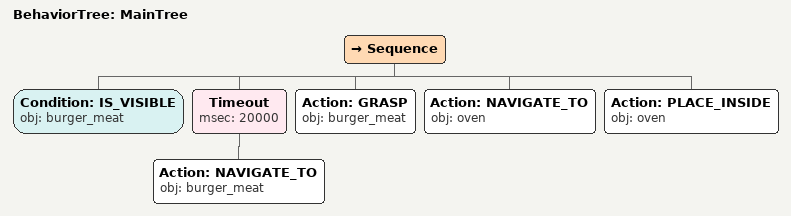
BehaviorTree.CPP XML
<root main_tree_to_execute="MainTree">
  <BehaviorTree ID="MainTree">
    <Sequence>
      <!-- Check burger_meat is visible before NAVIGATE_TO -->
      <Condition ID="IS_VISIBLE" obj="burger_meat" />
      <!-- Timeout: NAVIGATE_TO burger_meat within 20s -->
      <Timeout msec="20000">
        <!-- Navigate to burger_meat -->
        <Action ID="NAVIGATE_TO" obj="burger_meat" />
      </Timeout>
      <!-- Grasp burger_meat -->
      <Action ID="GRASP" obj="burger_meat" />
      <!-- Navigate to oven -->
      <Action ID="NAVIGATE_TO" obj="oven" />
      <!-- Place inside oven -->
      <Action ID="PLACE_INSIDE" obj="oven" />
    </Sequence>
  </BehaviorTree>
</root>
